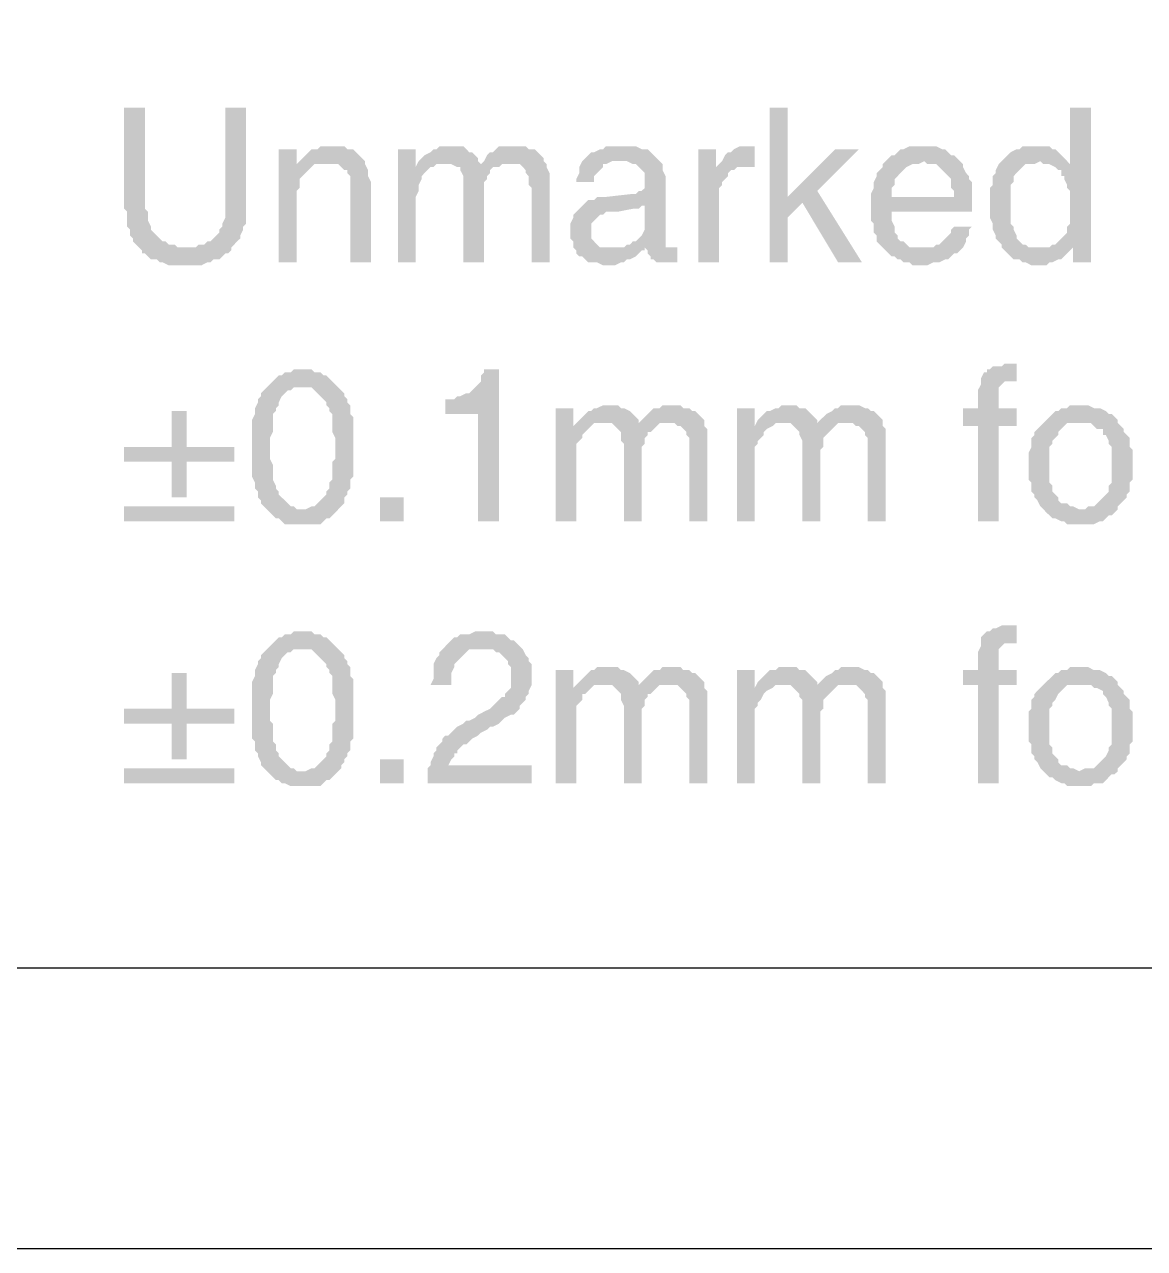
# Model space of a CAD drawing. Header units: inches. Extents: x 3613 to 8393, y -2205 to -794.
# Drawn here: x 3930.39 to 3947.38, y -2204.85 to -2186.29 of the extents above; entities that cross this region are included whole.
import ezdxf

# ---------------------------------------------------------------- set-up
doc = ezdxf.new("R2010")
doc.units = ezdxf.units.IN
doc.header["$MEASUREMENT"] = 0

msp = doc.modelspace()

# ---------------------------------------------------------------- hatches: boundary and pattern name
at = {"transparency": 33554559}
for points in [[(3932.215, -2187.551), (3931.899, -2187.551), (3931.899, -2189.085), (3931.945, -2189.13), (3931.945, -2189.356), (3931.99, -2189.401), (3931.99, -2189.491), (3932.035, -2189.536), (3932.035, -2189.581), (3932.08, -2189.627), (3932.125, -2189.672), (3932.847, -2189.672), (3932.712, -2189.672), (3932.667, -2189.627), (3932.576, -2189.627), (3932.531, -2189.581), (3932.486, -2189.581), (3932.441, -2189.536), (3932.396, -2189.491), (3932.396, -2189.491), (3932.351, -2189.446), (3932.306, -2189.401), (3932.306, -2189.356), (3932.261, -2189.266), (3932.261, -2189.13), (3932.215, -2189.085), (3932.215, -2188.995)], [(3933.75, -2187.551), (3933.434, -2187.551), (3933.434, -2189.22), (3933.389, -2189.311), (3933.389, -2189.356), (3933.344, -2189.401), (3933.344, -2189.446), (3933.299, -2189.491), (3933.253, -2189.536), (3933.208, -2189.581), (3933.163, -2189.581), (3933.118, -2189.627), (3933.028, -2189.627), (3932.983, -2189.672), (3932.125, -2189.672), (3932.17, -2189.717), (3932.17, -2189.762), (3932.215, -2189.762), (3932.261, -2189.807), (3932.306, -2189.852), (3932.396, -2189.852), (3932.441, -2189.897), (3932.486, -2189.897), (3932.576, -2189.943), (3933.073, -2189.943), (3933.163, -2189.897), (3933.208, -2189.897), (3933.253, -2189.852), (3933.344, -2189.852), (3933.389, -2189.807), (3933.434, -2189.762), (3933.479, -2189.762), (3933.524, -2189.717), (3933.524, -2189.672), (3933.569, -2189.627), (3933.614, -2189.581), (3933.66, -2189.536), (3933.66, -2189.491), (3933.705, -2189.401), (3933.705, -2189.356), (3933.75, -2189.311), (3933.75, -2189.04)], [(3941.964, -2187.551), (3941.693, -2187.551), (3941.693, -2189.897), (3941.964, -2189.897), (3941.964, -2189.22), (3942.19, -2188.995), (3941.964, -2188.905)], [(3946.567, -2187.551), (3946.251, -2187.551), (3946.251, -2188.408), (3946.026, -2188.453), (3946.071, -2188.498), (3946.116, -2188.498), (3946.116, -2188.589), (3946.161, -2188.589), (3946.161, -2188.634), (3946.206, -2188.724), (3946.206, -2188.769), (3946.251, -2188.814), (3946.251, -2189.311), (3946.206, -2189.356), (3946.206, -2189.446), (3946.161, -2189.491), (3946.116, -2189.536), (3946.116, -2189.536), (3946.071, -2189.581), (3946.026, -2189.627), (3945.981, -2189.627), (3946.297, -2189.672), (3946.297, -2189.897), (3946.567, -2189.897)], [(3935.014, -2188.137), (3934.878, -2188.137), (3934.833, -2188.182), (3934.743, -2188.182), (3934.698, -2188.228), (3934.653, -2188.273), (3934.607, -2188.318), (3934.562, -2188.363), (3934.517, -2188.408), (3934.743, -2188.453), (3934.788, -2188.408), (3934.968, -2188.408), (3935.555, -2188.363), (3935.51, -2188.318), (3935.465, -2188.273), (3935.465, -2188.273), (3935.42, -2188.228), (3935.375, -2188.182), (3935.284, -2188.182), (3935.239, -2188.137), (3935.104, -2188.137)], [(3936.819, -2188.137), (3936.683, -2188.137), (3936.638, -2188.182), (3936.593, -2188.182), (3936.548, -2188.228), (3936.458, -2188.273), (3936.413, -2188.318), (3936.368, -2188.363), (3936.322, -2188.453), (3936.593, -2188.453), (3936.638, -2188.408), (3936.774, -2188.408), (3937.27, -2188.363), (3937.27, -2188.318), (3937.225, -2188.273), (3937.18, -2188.228), (3937.135, -2188.228), (3937.09, -2188.182), (3937.045, -2188.137), (3936.909, -2188.137)], [(3937.767, -2188.137), (3937.586, -2188.137), (3937.541, -2188.182), (3937.496, -2188.228), (3937.451, -2188.228), (3937.406, -2188.273), (3937.36, -2188.363), (3937.315, -2188.408), (3936.864, -2188.408), (3936.954, -2188.453), (3936.999, -2188.453), (3936.999, -2188.498), (3937.045, -2188.589), (3937.045, -2189.897), (3937.36, -2189.897), (3937.36, -2188.905), (3937.36, -2188.679), (3937.406, -2188.634), (3937.406, -2188.589), (3937.451, -2188.543), (3937.451, -2188.498), (3937.496, -2188.453), (3937.586, -2188.453), (3937.631, -2188.408), (3937.767, -2188.408), (3938.263, -2188.363), (3938.263, -2188.318), (3938.218, -2188.273), (3938.218, -2188.273), (3938.173, -2188.228), (3938.128, -2188.182), (3938.037, -2188.182), (3937.992, -2188.137), (3937.857, -2188.137)], [(3939.482, -2188.137), (3939.211, -2188.137), (3939.166, -2188.182), (3939.121, -2188.182), (3939.03, -2188.228), (3938.985, -2188.228), (3938.94, -2188.273), (3938.94, -2188.273), (3938.895, -2188.318), (3938.85, -2188.363), (3938.805, -2188.453), (3938.805, -2188.543), (3938.76, -2188.634), (3938.76, -2188.679), (3939.03, -2188.679), (3939.03, -2188.589), (3939.075, -2188.543), (3939.121, -2188.498), (3939.166, -2188.453), (3939.166, -2188.408), (3939.211, -2188.408), (3939.301, -2188.363), (3940.023, -2188.363), (3939.978, -2188.318), (3939.933, -2188.273), (3939.888, -2188.228), (3939.843, -2188.182), (3939.752, -2188.182), (3939.662, -2188.137), (3939.527, -2188.137)], [(3941.377, -2188.137), (3941.242, -2188.137), (3941.152, -2188.182), (3941.106, -2188.228), (3941.061, -2188.228), (3941.016, -2188.273), (3940.971, -2188.363), (3940.971, -2188.363), (3940.926, -2188.408), (3941.422, -2188.453), (3941.467, -2188.453), (3941.467, -2188.137), (3941.422, -2188.137)], [(3944.04, -2188.137), (3943.814, -2188.137), (3943.724, -2188.182), (3943.679, -2188.182), (3943.634, -2188.228), (3943.589, -2188.273), (3943.544, -2188.273), (3943.498, -2188.318), (3943.453, -2188.363), (3944.04, -2188.363), (3944.085, -2188.408), (3944.221, -2188.408), (3944.266, -2188.453), (3944.311, -2188.498), (3944.356, -2188.543), (3944.356, -2188.543), (3944.401, -2188.589), (3944.446, -2188.634), (3944.446, -2188.769), (3944.491, -2188.814), (3944.491, -2188.905), (3943.228, -2188.905), (3943.228, -2189.266), (3943.273, -2189.311), (3943.273, -2189.446), (3943.318, -2189.491), (3943.318, -2189.581), (3943.363, -2189.627), (3943.408, -2189.672), (3943.453, -2189.717), (3943.453, -2189.717), (3943.498, -2189.762), (3943.544, -2189.807), (3943.589, -2189.807), (3943.634, -2189.852), (3943.679, -2189.852), (3943.724, -2189.897), (3943.814, -2189.897), (3943.859, -2189.943), (3944.085, -2189.943), (3944.175, -2189.897), (3944.266, -2189.897), (3944.356, -2189.852), (3944.401, -2189.852), (3944.446, -2189.807), (3944.491, -2189.762), (3944.536, -2189.762), (3944.582, -2189.717), (3944.04, -2189.672), (3943.814, -2189.672), (3943.769, -2189.627), (3943.724, -2189.581), (3943.679, -2189.581), (3943.634, -2189.536), (3943.634, -2189.491), (3943.589, -2189.446), (3943.589, -2189.356), (3943.544, -2189.266), (3943.544, -2189.13), (3944.762, -2189.13), (3944.762, -2188.679), (3944.717, -2188.634), (3944.717, -2188.589), (3944.672, -2188.543), (3944.627, -2188.453), (3944.627, -2188.408), (3944.582, -2188.363), (3944.536, -2188.318), (3944.491, -2188.273), (3944.446, -2188.273), (3944.401, -2188.228), (3944.356, -2188.182), (3944.311, -2188.182), (3944.221, -2188.137), (3944.085, -2188.137)], [(3945.755, -2188.137), (3945.529, -2188.137), (3945.484, -2188.182), (3945.439, -2188.182), (3945.349, -2188.228), (3945.304, -2188.273), (3945.259, -2188.318), (3945.213, -2188.363), (3945.8, -2188.363), (3945.845, -2188.408), (3945.936, -2188.408), (3946.026, -2188.453), (3946.251, -2188.408), (3946.251, -2188.408), (3946.206, -2188.363), (3946.161, -2188.318), (3946.116, -2188.273), (3946.071, -2188.228), (3946.026, -2188.182), (3945.981, -2188.182), (3945.936, -2188.137), (3945.8, -2188.137)], [(3934.517, -2188.182), (3934.246, -2188.182), (3934.246, -2189.897), (3934.517, -2189.897), (3934.517, -2188.95), (3934.517, -2188.814), (3934.562, -2188.769), (3934.562, -2188.634), (3934.607, -2188.589), (3934.653, -2188.543), (3934.653, -2188.543), (3934.698, -2188.498), (3934.743, -2188.453), (3934.517, -2188.408)], [(3936.322, -2188.182), (3936.052, -2188.182), (3936.052, -2189.897), (3936.322, -2189.897), (3936.322, -2188.905), (3936.368, -2188.814), (3936.368, -2188.724), (3936.413, -2188.634), (3936.413, -2188.589), (3936.458, -2188.543), (3936.503, -2188.498), (3936.548, -2188.453), (3936.593, -2188.453), (3936.322, -2188.453)], [(3940.881, -2188.182), (3940.61, -2188.182), (3940.61, -2189.897), (3940.926, -2189.897), (3940.926, -2188.769), (3940.971, -2188.724), (3940.971, -2188.679), (3941.016, -2188.634), (3941.061, -2188.589), (3941.061, -2188.543), (3941.106, -2188.498), (3941.152, -2188.498), (3940.881, -2188.453)], [(3943.047, -2188.182), (3942.686, -2188.182), (3941.964, -2188.905), (3942.19, -2188.995), (3942.731, -2189.897), (3943.092, -2189.897), (3942.415, -2188.814)], [(3935.555, -2188.363), (3934.968, -2188.408), (3935.149, -2188.408), (3935.194, -2188.453), (3935.239, -2188.498), (3935.284, -2188.498), (3935.284, -2188.543), (3935.329, -2188.589), (3935.329, -2189.897), (3935.645, -2189.897), (3935.645, -2188.679), (3935.6, -2188.589), (3935.6, -2188.498), (3935.555, -2188.408)], [(3938.263, -2188.363), (3937.767, -2188.408), (3937.902, -2188.408), (3937.947, -2188.453), (3937.992, -2188.498), (3937.992, -2188.543), (3938.037, -2188.589), (3938.037, -2188.724), (3938.083, -2188.769), (3938.083, -2189.897), (3938.353, -2189.897), (3938.353, -2188.679), (3938.353, -2188.543), (3938.308, -2188.453), (3938.308, -2188.408)], [(3940.023, -2188.363), (3939.437, -2188.363), (3939.527, -2188.363), (3939.617, -2188.408), (3939.662, -2188.408), (3939.707, -2188.453), (3939.752, -2188.498), (3939.798, -2188.543), (3939.798, -2188.769), (3939.752, -2188.814), (3939.707, -2188.814), (3939.662, -2188.859), (3939.617, -2188.859), (3939.211, -2188.905), (3939.075, -2188.905), (3939.03, -2188.95), (3938.94, -2188.95), (3938.895, -2188.995), (3939.798, -2189.04), (3939.798, -2189.311), (3939.798, -2189.401), (3939.752, -2189.491), (3939.707, -2189.536), (3939.662, -2189.581), (3939.617, -2189.581), (3939.572, -2189.627), (3939.527, -2189.627), (3939.482, -2189.672), (3939.256, -2189.672), (3938.76, -2189.717), (3938.76, -2189.762), (3938.805, -2189.807), (3938.85, -2189.807), (3938.895, -2189.852), (3938.94, -2189.897), (3939.075, -2189.897), (3939.166, -2189.943), (3939.346, -2189.943), (3939.437, -2189.897), (3939.482, -2189.897), (3939.527, -2189.852), (3939.572, -2189.852), (3939.662, -2189.807), (3939.707, -2189.762), (3939.752, -2189.717), (3939.798, -2189.717), (3939.798, -2189.672), (3940.114, -2189.672), (3940.114, -2188.589), (3940.068, -2188.498), (3940.068, -2188.408)], [(3940.926, -2188.408), (3940.881, -2188.453), (3941.152, -2188.498), (3941.197, -2188.453), (3941.422, -2188.453)], [(3943.453, -2188.363), (3943.408, -2188.408), (3943.408, -2188.453), (3943.363, -2188.498), (3943.318, -2188.543), (3943.318, -2188.589), (3943.273, -2188.679), (3943.273, -2188.769), (3943.228, -2188.859), (3943.228, -2188.905), (3943.544, -2188.905), (3943.544, -2188.769), (3943.589, -2188.724), (3943.589, -2188.634), (3943.634, -2188.589), (3943.679, -2188.543), (3943.679, -2188.543), (3943.724, -2188.498), (3943.769, -2188.453), (3943.859, -2188.408), (3943.95, -2188.408), (3944.04, -2188.363)], [(3945.213, -2188.363), (3945.168, -2188.408), (3945.123, -2188.498), (3945.123, -2188.543), (3945.078, -2188.589), (3945.078, -2188.724), (3945.033, -2188.769), (3945.033, -2189.22), (3945.078, -2189.311), (3945.078, -2189.401), (3945.123, -2189.491), (3945.123, -2189.536), (3945.168, -2189.581), (3945.213, -2189.627), (3945.213, -2189.672), (3945.259, -2189.717), (3945.304, -2189.762), (3945.349, -2189.807), (3945.394, -2189.852), (3945.484, -2189.852), (3945.529, -2189.897), (3945.574, -2189.897), (3945.665, -2189.943), (3945.89, -2189.943), (3945.936, -2189.897), (3945.981, -2189.897), (3946.071, -2189.852), (3946.116, -2189.852), (3946.161, -2189.807), (3946.206, -2189.762), (3946.251, -2189.717), (3945.8, -2189.672), (3945.62, -2189.672), (3945.574, -2189.627), (3945.529, -2189.627), (3945.484, -2189.581), (3945.439, -2189.536), (3945.439, -2189.491), (3945.394, -2189.401), (3945.394, -2189.356), (3945.349, -2189.311), (3945.349, -2188.724), (3945.394, -2188.679), (3945.394, -2188.589), (3945.439, -2188.543), (3945.439, -2188.543), (3945.484, -2188.498), (3945.529, -2188.453), (3945.574, -2188.408), (3945.71, -2188.408), (3945.8, -2188.363)], [(3938.895, -2188.995), (3938.85, -2189.04), (3938.805, -2189.085), (3938.805, -2189.085), (3938.76, -2189.13), (3938.714, -2189.175), (3938.714, -2189.22), (3938.669, -2189.311), (3938.669, -2189.446), (3938.669, -2189.536), (3938.714, -2189.581), (3938.714, -2189.672), (3938.76, -2189.717), (3939.256, -2189.672), (3939.121, -2189.672), (3939.075, -2189.627), (3939.03, -2189.581), (3938.985, -2189.536), (3938.985, -2189.311), (3939.03, -2189.266), (3939.075, -2189.22), (3939.121, -2189.175), (3939.166, -2189.175), (3939.211, -2189.13), (3939.391, -2189.13), (3939.617, -2189.085), (3939.707, -2189.085), (3939.752, -2189.04), (3939.798, -2189.04)], [(3944.762, -2189.356), (3944.491, -2189.356), (3944.446, -2189.401), (3944.446, -2189.446), (3944.401, -2189.491), (3944.356, -2189.536), (3944.311, -2189.581), (3944.266, -2189.627), (3944.221, -2189.627), (3944.175, -2189.672), (3944.04, -2189.672), (3944.582, -2189.717), (3944.627, -2189.672), (3944.672, -2189.581), (3944.672, -2189.536), (3944.717, -2189.491), (3944.717, -2189.401)], [(3945.981, -2189.627), (3945.936, -2189.672), (3945.8, -2189.672), (3946.251, -2189.717), (3946.297, -2189.672)], [(3940.114, -2189.672), (3939.798, -2189.672), (3939.843, -2189.717), (3940.204, -2189.672), (3940.204, -2189.672)], [(3940.294, -2189.672), (3940.204, -2189.672), (3939.843, -2189.717), (3939.843, -2189.762), (3939.888, -2189.807), (3939.888, -2189.852), (3939.933, -2189.852), (3939.978, -2189.897), (3940.294, -2189.897)], [(3945.304, -2191.432), (3945.259, -2191.432), (3945.213, -2191.477), (3945.078, -2191.477), (3945.033, -2191.522), (3944.988, -2191.522), (3944.988, -2191.567), (3944.943, -2191.567), (3944.898, -2191.658), (3944.898, -2191.703), (3945.439, -2191.703), (3945.439, -2191.432)], [(3934.607, -2191.522), (3934.472, -2191.522), (3934.427, -2191.567), (3934.337, -2191.567), (3934.291, -2191.612), (3934.246, -2191.612), (3934.201, -2191.658), (3934.156, -2191.703), (3934.111, -2191.748), (3934.066, -2191.793), (3934.743, -2191.793), (3934.788, -2191.838), (3934.833, -2191.883), (3934.878, -2191.928), (3934.923, -2191.973), (3934.968, -2192.019), (3934.968, -2192.064), (3935.014, -2192.109), (3935.014, -2192.154), (3935.059, -2192.199), (3935.059, -2192.47), (3935.104, -2192.56), (3935.104, -2192.876), (3935.059, -2192.921), (3935.059, -2193.192), (3935.014, -2193.237), (3935.014, -2193.327), (3934.968, -2193.373), (3934.968, -2193.418), (3934.968, -2193.418), (3934.923, -2193.463), (3934.878, -2193.508), (3934.833, -2193.553), (3934.788, -2193.598), (3934.743, -2193.598), (3934.653, -2193.643), (3934.066, -2193.643), (3934.111, -2193.689), (3934.156, -2193.734), (3934.201, -2193.779), (3934.246, -2193.779), (3934.291, -2193.824), (3934.337, -2193.869), (3934.878, -2193.869), (3934.923, -2193.824), (3934.968, -2193.779), (3935.014, -2193.779), (3935.059, -2193.734), (3935.104, -2193.689), (3935.149, -2193.643), (3935.194, -2193.598), (3935.194, -2193.598), (3935.239, -2193.553), (3935.239, -2193.463), (3935.284, -2193.418), (3935.284, -2193.373), (3935.329, -2193.327), (3935.329, -2193.192), (3935.375, -2193.147), (3935.375, -2192.696), (3935.375, -2192.244), (3935.329, -2192.199), (3935.329, -2192.064), (3935.284, -2192.019), (3935.284, -2191.973), (3935.239, -2191.928), (3935.239, -2191.883), (3935.194, -2191.838), (3935.194, -2191.838), (3935.149, -2191.793), (3935.104, -2191.748), (3935.059, -2191.703), (3935.014, -2191.658), (3934.968, -2191.612), (3934.923, -2191.612), (3934.878, -2191.567), (3934.788, -2191.567), (3934.743, -2191.522), (3934.653, -2191.522)], [(3937.586, -2191.522), (3937.36, -2191.522), (3937.36, -2191.567), (3937.315, -2191.612), (3937.315, -2191.703), (3937.27, -2191.748), (3937.225, -2191.793), (3937.18, -2191.838), (3937.135, -2191.883), (3937.09, -2191.883), (3936.999, -2191.928), (3936.954, -2191.928), (3936.909, -2191.973), (3936.774, -2191.973), (3936.774, -2192.199), (3937.27, -2192.199), (3937.27, -2193.824), (3937.586, -2193.824)], [(3934.066, -2191.793), (3934.021, -2191.838), (3934.021, -2191.838), (3933.976, -2191.883), (3933.976, -2191.928), (3933.93, -2191.973), (3933.93, -2192.019), (3933.885, -2192.109), (3933.885, -2192.199), (3933.84, -2192.289), (3933.84, -2193.147), (3933.885, -2193.237), (3933.885, -2193.327), (3933.93, -2193.373), (3933.93, -2193.463), (3933.976, -2193.508), (3933.976, -2193.553), (3934.021, -2193.598), (3934.066, -2193.643), (3934.607, -2193.643), (3934.517, -2193.643), (3934.472, -2193.598), (3934.427, -2193.598), (3934.382, -2193.553), (3934.337, -2193.508), (3934.291, -2193.463), (3934.246, -2193.418), (3934.246, -2193.373), (3934.201, -2193.327), (3934.201, -2193.282), (3934.156, -2193.192), (3934.156, -2192.966), (3934.111, -2192.876), (3934.111, -2192.56), (3934.156, -2192.47), (3934.156, -2192.199), (3934.201, -2192.154), (3934.201, -2192.109), (3934.246, -2192.064), (3934.246, -2192.019), (3934.246, -2192.019), (3934.291, -2191.928), (3934.337, -2191.883), (3934.382, -2191.838), (3934.427, -2191.838), (3934.472, -2191.793), (3934.607, -2191.793)], [(3944.898, -2191.703), (3944.898, -2191.748), (3944.852, -2191.838), (3944.852, -2192.109), (3944.627, -2192.109), (3944.627, -2192.38), (3944.852, -2192.38), (3944.852, -2193.824), (3945.168, -2193.824), (3945.168, -2192.38), (3945.439, -2192.38), (3945.439, -2192.109), (3945.168, -2192.109), (3945.168, -2191.793), (3945.213, -2191.748), (3945.213, -2191.748), (3945.259, -2191.703), (3945.349, -2191.703)], [(3932.847, -2192.154), (3932.622, -2192.154), (3932.622, -2192.696), (3931.899, -2192.696), (3931.899, -2192.921), (3932.622, -2192.921), (3932.622, -2193.463), (3932.847, -2193.463), (3932.847, -2192.921), (3933.569, -2192.921), (3933.569, -2192.696), (3932.847, -2192.696)], [(3938.714, -2192.109), (3938.444, -2192.109), (3938.444, -2193.824), (3938.76, -2193.824), (3938.76, -2192.65), (3938.805, -2192.605), (3938.85, -2192.56), (3938.85, -2192.515), (3938.895, -2192.47), (3938.94, -2192.425), (3938.985, -2192.38), (3938.714, -2192.38)], [(3939.256, -2192.064), (3939.166, -2192.064), (3939.075, -2192.109), (3939.03, -2192.109), (3938.985, -2192.154), (3938.94, -2192.154), (3938.895, -2192.199), (3938.85, -2192.244), (3938.805, -2192.289), (3938.714, -2192.38), (3938.985, -2192.38), (3939.03, -2192.335), (3939.166, -2192.335), (3939.707, -2192.289), (3939.662, -2192.244), (3939.617, -2192.199), (3939.617, -2192.199), (3939.572, -2192.154), (3939.482, -2192.109), (3939.437, -2192.109), (3939.391, -2192.064), (3939.301, -2192.064)], [(3940.204, -2192.064), (3940.068, -2192.064), (3940.023, -2192.109), (3939.933, -2192.109), (3939.888, -2192.154), (3939.843, -2192.199), (3939.798, -2192.244), (3939.752, -2192.289), (3939.707, -2192.335), (3939.301, -2192.335), (3939.346, -2192.38), (3939.391, -2192.425), (3939.391, -2192.425), (3939.437, -2192.47), (3939.437, -2192.605), (3939.482, -2192.65), (3939.482, -2193.824), (3939.752, -2193.824), (3939.752, -2192.696), (3939.798, -2192.65), (3939.798, -2192.56), (3939.843, -2192.515), (3939.843, -2192.47), (3939.888, -2192.47), (3939.933, -2192.425), (3939.978, -2192.38), (3940.023, -2192.335), (3940.159, -2192.335), (3940.7, -2192.289), (3940.655, -2192.244), (3940.61, -2192.199), (3940.61, -2192.199), (3940.565, -2192.154), (3940.52, -2192.154), (3940.475, -2192.109), (3940.384, -2192.109), (3940.339, -2192.064), (3940.249, -2192.064)], [(3941.467, -2192.109), (3941.197, -2192.109), (3941.197, -2193.824), (3941.467, -2193.824), (3941.467, -2192.696), (3941.513, -2192.65), (3941.513, -2192.605), (3941.558, -2192.56), (3941.603, -2192.515), (3941.603, -2192.47), (3941.648, -2192.425), (3941.738, -2192.38), (3941.467, -2192.38)], [(3941.964, -2192.064), (3941.874, -2192.064), (3941.829, -2192.109), (3941.783, -2192.109), (3941.693, -2192.154), (3941.648, -2192.154), (3941.603, -2192.199), (3941.558, -2192.244), (3941.513, -2192.289), (3941.467, -2192.38), (3941.738, -2192.38), (3941.783, -2192.335), (3941.919, -2192.335), (3942.415, -2192.289), (3942.37, -2192.244), (3942.325, -2192.199), (3942.325, -2192.199), (3942.28, -2192.154), (3942.235, -2192.109), (3942.144, -2192.109), (3942.099, -2192.064), (3942.054, -2192.064)], [(3942.912, -2192.064), (3942.776, -2192.064), (3942.731, -2192.109), (3942.686, -2192.109), (3942.641, -2192.154), (3942.551, -2192.199), (3942.506, -2192.244), (3942.46, -2192.289), (3942.415, -2192.335), (3942.009, -2192.335), (3942.054, -2192.38), (3942.099, -2192.425), (3942.099, -2192.425), (3942.144, -2192.47), (3942.144, -2192.515), (3942.19, -2192.605), (3942.19, -2193.824), (3942.46, -2193.824), (3942.46, -2192.741), (3942.506, -2192.696), (3942.506, -2192.56), (3942.551, -2192.515), (3942.596, -2192.47), (3942.596, -2192.47), (3942.641, -2192.425), (3942.686, -2192.38), (3942.731, -2192.335), (3942.867, -2192.335), (3943.408, -2192.289), (3943.363, -2192.244), (3943.318, -2192.199), (3943.318, -2192.199), (3943.273, -2192.154), (3943.228, -2192.154), (3943.182, -2192.109), (3943.137, -2192.109), (3943.047, -2192.064), (3943.002, -2192.064)], [(3946.387, -2192.064), (3946.251, -2192.064), (3946.206, -2192.109), (3946.116, -2192.109), (3946.071, -2192.154), (3946.026, -2192.154), (3945.981, -2192.199), (3945.936, -2192.244), (3945.89, -2192.289), (3945.845, -2192.335), (3945.845, -2192.335), (3945.8, -2192.38), (3945.755, -2192.425), (3945.71, -2192.47), (3945.71, -2192.515), (3945.665, -2192.56), (3945.665, -2192.696), (3945.62, -2192.786), (3945.62, -2192.966), (3945.62, -2193.192), (3945.665, -2193.237), (3945.665, -2193.373), (3945.71, -2193.418), (3945.71, -2193.463), (3945.755, -2193.508), (3945.8, -2193.598), (3945.845, -2193.643), (3946.387, -2193.643), (3946.297, -2193.598), (3946.251, -2193.598), (3946.206, -2193.553), (3946.116, -2193.553), (3946.071, -2193.508), (3946.071, -2193.463), (3946.026, -2193.418), (3945.981, -2193.373), (3945.981, -2193.282), (3945.936, -2193.237), (3945.936, -2192.696), (3945.981, -2192.65), (3945.981, -2192.605), (3946.026, -2192.56), (3946.071, -2192.515), (3946.071, -2192.47), (3946.116, -2192.425), (3946.161, -2192.38), (3946.206, -2192.335), (3946.387, -2192.335), (3946.974, -2192.289), (3946.928, -2192.244), (3946.883, -2192.199), (3946.838, -2192.199), (3946.793, -2192.154), (3946.703, -2192.109), (3946.613, -2192.109), (3946.522, -2192.064), (3946.477, -2192.064)], [(3940.7, -2192.289), (3940.159, -2192.335), (3940.249, -2192.335), (3940.294, -2192.38), (3940.339, -2192.38), (3940.384, -2192.425), (3940.429, -2192.47), (3940.429, -2192.515), (3940.475, -2192.56), (3940.475, -2193.824), (3940.745, -2193.824), (3940.745, -2192.425), (3940.7, -2192.38)], [(3943.408, -2192.289), (3942.867, -2192.335), (3942.957, -2192.335), (3943.002, -2192.38), (3943.047, -2192.38), (3943.092, -2192.425), (3943.137, -2192.47), (3943.137, -2192.515), (3943.182, -2192.56), (3943.182, -2193.824), (3943.453, -2193.824), (3943.453, -2192.425), (3943.408, -2192.38)], [(3946.974, -2192.289), (3946.387, -2192.335), (3946.567, -2192.335), (3946.613, -2192.38), (3946.658, -2192.425), (3946.748, -2192.425), (3946.748, -2192.515), (3946.793, -2192.515), (3946.838, -2192.605), (3946.838, -2192.65), (3946.883, -2192.696), (3946.883, -2193.237), (3946.838, -2193.282), (3946.838, -2193.373), (3946.793, -2193.418), (3946.748, -2193.463), (3946.748, -2193.463), (3946.703, -2193.508), (3946.658, -2193.553), (3946.613, -2193.598), (3946.522, -2193.598), (3946.477, -2193.643), (3945.845, -2193.643), (3945.89, -2193.689), (3945.936, -2193.734), (3945.981, -2193.779), (3946.026, -2193.779), (3946.116, -2193.824), (3946.161, -2193.824), (3946.206, -2193.869), (3946.613, -2193.869), (3946.703, -2193.824), (3946.748, -2193.824), (3946.793, -2193.779), (3946.838, -2193.734), (3946.883, -2193.734), (3946.928, -2193.689), (3946.974, -2193.643), (3946.974, -2193.598), (3947.019, -2193.553), (3947.064, -2193.508), (3947.109, -2193.463), (3947.109, -2193.418), (3947.154, -2193.373), (3947.154, -2193.237), (3947.199, -2193.192), (3947.199, -2192.966), (3947.199, -2192.741), (3947.154, -2192.696), (3947.154, -2192.56), (3947.109, -2192.515), (3947.064, -2192.47), (3947.064, -2192.425), (3947.019, -2192.38), (3946.974, -2192.335)], [(3936.142, -2193.824), (3936.142, -2193.463), (3935.781, -2193.463), (3935.781, -2193.824)], [(3933.569, -2193.824), (3933.569, -2193.598), (3931.899, -2193.598), (3931.899, -2193.824)], [(3934.607, -2195.494), (3934.472, -2195.494), (3934.427, -2195.539), (3934.337, -2195.539), (3934.291, -2195.584), (3934.246, -2195.584), (3934.201, -2195.629), (3934.156, -2195.674), (3934.111, -2195.719), (3934.066, -2195.765), (3934.743, -2195.765), (3934.788, -2195.81), (3934.833, -2195.855), (3934.878, -2195.9), (3934.923, -2195.945), (3934.968, -2195.99), (3934.968, -2196.035), (3935.014, -2196.081), (3935.014, -2196.126), (3935.059, -2196.171), (3935.059, -2196.442), (3935.104, -2196.532), (3935.104, -2196.848), (3935.059, -2196.893), (3935.059, -2197.164), (3935.014, -2197.209), (3935.014, -2197.299), (3934.968, -2197.344), (3934.968, -2197.389), (3934.968, -2197.389), (3934.923, -2197.434), (3934.878, -2197.48), (3934.833, -2197.525), (3934.788, -2197.57), (3934.743, -2197.57), (3934.653, -2197.615), (3934.066, -2197.615), (3934.111, -2197.66), (3934.156, -2197.705), (3934.201, -2197.75), (3934.246, -2197.75), (3934.291, -2197.796), (3934.337, -2197.796), (3934.427, -2197.841), (3934.878, -2197.841), (3934.923, -2197.796), (3934.968, -2197.75), (3935.014, -2197.75), (3935.059, -2197.705), (3935.104, -2197.66), (3935.149, -2197.615), (3935.194, -2197.57), (3935.194, -2197.525), (3935.239, -2197.48), (3935.239, -2197.434), (3935.284, -2197.389), (3935.284, -2197.344), (3935.329, -2197.299), (3935.329, -2197.164), (3935.375, -2197.119), (3935.375, -2196.667), (3935.375, -2196.216), (3935.329, -2196.171), (3935.329, -2196.035), (3935.284, -2195.99), (3935.284, -2195.945), (3935.239, -2195.9), (3935.239, -2195.855), (3935.194, -2195.81), (3935.194, -2195.81), (3935.149, -2195.765), (3935.104, -2195.719), (3935.059, -2195.674), (3935.014, -2195.629), (3934.968, -2195.584), (3934.923, -2195.584), (3934.878, -2195.539), (3934.788, -2195.539), (3934.743, -2195.494), (3934.653, -2195.494)], [(3937.36, -2195.494), (3937.225, -2195.494), (3937.135, -2195.539), (3936.999, -2195.539), (3936.954, -2195.584), (3936.909, -2195.584), (3936.864, -2195.629), (3936.819, -2195.674), (3936.774, -2195.719), (3936.774, -2195.719), (3936.729, -2195.765), (3936.683, -2195.81), (3936.683, -2195.855), (3936.638, -2195.9), (3936.593, -2195.99), (3936.593, -2196.216), (3936.548, -2196.306), (3936.864, -2196.306), (3936.864, -2196.126), (3936.909, -2196.035), (3936.909, -2195.99), (3936.954, -2195.945), (3936.999, -2195.9), (3937.045, -2195.855), (3937.09, -2195.81), (3937.135, -2195.765), (3937.315, -2195.765), (3937.902, -2195.719), (3937.857, -2195.674), (3937.812, -2195.629), (3937.767, -2195.629), (3937.721, -2195.584), (3937.676, -2195.539), (3937.541, -2195.539), (3937.496, -2195.494), (3937.406, -2195.494)], [(3945.304, -2195.404), (3945.213, -2195.404), (3945.123, -2195.449), (3945.078, -2195.449), (3945.033, -2195.494), (3944.988, -2195.494), (3944.943, -2195.539), (3944.898, -2195.584), (3944.898, -2195.674), (3945.439, -2195.674), (3945.439, -2195.404)], [(3937.902, -2195.719), (3937.315, -2195.765), (3937.496, -2195.765), (3937.541, -2195.81), (3937.586, -2195.81), (3937.631, -2195.855), (3937.676, -2195.9), (3937.721, -2195.945), (3937.721, -2195.99), (3937.767, -2196.035), (3937.767, -2196.351), (3937.721, -2196.396), (3937.676, -2196.442), (3937.676, -2196.487), (3937.631, -2196.487), (3937.586, -2196.532), (3937.541, -2196.577), (3937.496, -2196.622), (3937.451, -2196.667), (3937.36, -2196.712), (3937.36, -2196.712), (3937.27, -2196.758), (3937.225, -2196.803), (3937.135, -2196.848), (3937.09, -2196.848), (3937.045, -2196.893), (3936.954, -2196.938), (3936.909, -2196.983), (3936.864, -2197.028), (3936.819, -2197.073), (3936.774, -2197.073), (3936.729, -2197.119), (3936.729, -2197.164), (3936.683, -2197.209), (3936.638, -2197.254), (3936.638, -2197.299), (3936.593, -2197.344), (3936.593, -2197.389), (3936.548, -2197.48), (3936.548, -2197.525), (3936.503, -2197.57), (3936.503, -2197.796), (3938.083, -2197.796), (3938.083, -2197.525), (3936.819, -2197.525), (3936.864, -2197.434), (3936.909, -2197.389), (3936.909, -2197.344), (3936.954, -2197.344), (3936.954, -2197.299), (3936.999, -2197.254), (3937.045, -2197.209), (3937.09, -2197.209), (3937.135, -2197.164), (3937.18, -2197.119), (3937.27, -2197.073), (3937.315, -2197.028), (3937.406, -2196.983), (3937.451, -2196.938), (3937.496, -2196.938), (3937.586, -2196.893), (3937.631, -2196.848), (3937.676, -2196.803), (3937.767, -2196.758), (3937.812, -2196.758), (3937.857, -2196.712), (3937.902, -2196.667), (3937.902, -2196.622), (3937.947, -2196.577), (3937.992, -2196.532), (3937.992, -2196.487), (3938.037, -2196.442), (3938.037, -2196.396), (3938.083, -2196.306), (3938.083, -2195.99), (3938.037, -2195.945), (3938.037, -2195.9), (3937.992, -2195.855), (3937.947, -2195.765)], [(3944.898, -2195.674), (3944.898, -2195.719), (3944.852, -2195.81), (3944.852, -2196.081), (3944.627, -2196.081), (3944.627, -2196.306), (3944.852, -2196.306), (3944.852, -2197.796), (3945.168, -2197.796), (3945.168, -2196.306), (3945.439, -2196.306), (3945.439, -2196.081), (3945.168, -2196.081), (3945.168, -2195.765), (3945.213, -2195.719), (3945.213, -2195.719), (3945.259, -2195.674), (3945.349, -2195.674)], [(3934.066, -2195.765), (3934.021, -2195.81), (3934.021, -2195.81), (3933.976, -2195.855), (3933.976, -2195.9), (3933.93, -2195.945), (3933.93, -2195.99), (3933.885, -2196.081), (3933.885, -2196.171), (3933.84, -2196.261), (3933.84, -2197.119), (3933.885, -2197.164), (3933.885, -2197.299), (3933.93, -2197.344), (3933.93, -2197.389), (3933.976, -2197.48), (3933.976, -2197.525), (3934.021, -2197.57), (3934.066, -2197.615), (3934.607, -2197.615), (3934.517, -2197.615), (3934.472, -2197.57), (3934.427, -2197.57), (3934.382, -2197.525), (3934.337, -2197.48), (3934.291, -2197.434), (3934.246, -2197.389), (3934.246, -2197.344), (3934.201, -2197.299), (3934.201, -2197.209), (3934.156, -2197.164), (3934.156, -2196.893), (3934.111, -2196.848), (3934.111, -2196.532), (3934.156, -2196.442), (3934.156, -2196.171), (3934.201, -2196.126), (3934.201, -2196.081), (3934.246, -2196.035), (3934.246, -2195.99), (3934.246, -2195.99), (3934.291, -2195.9), (3934.337, -2195.855), (3934.382, -2195.81), (3934.427, -2195.81), (3934.472, -2195.765), (3934.607, -2195.765)], [(3932.847, -2196.126), (3932.622, -2196.126), (3932.622, -2196.667), (3931.899, -2196.667), (3931.899, -2196.893), (3932.622, -2196.893), (3932.622, -2197.434), (3932.847, -2197.434), (3932.847, -2196.893), (3933.569, -2196.893), (3933.569, -2196.667), (3932.847, -2196.667)], [(3938.714, -2196.081), (3938.444, -2196.081), (3938.444, -2197.796), (3938.76, -2197.796), (3938.76, -2196.622), (3938.805, -2196.577), (3938.85, -2196.532), (3938.85, -2196.442), (3938.895, -2196.442), (3938.94, -2196.396), (3938.985, -2196.351), (3938.714, -2196.351)], [(3939.256, -2196.035), (3939.075, -2196.035), (3939.03, -2196.081), (3938.985, -2196.081), (3938.94, -2196.126), (3938.895, -2196.171), (3938.85, -2196.216), (3938.805, -2196.261), (3938.714, -2196.351), (3938.985, -2196.351), (3939.03, -2196.306), (3939.166, -2196.306), (3939.707, -2196.261), (3939.662, -2196.216), (3939.617, -2196.171), (3939.617, -2196.171), (3939.572, -2196.126), (3939.482, -2196.081), (3939.437, -2196.081), (3939.391, -2196.035), (3939.301, -2196.035)], [(3940.204, -2196.035), (3940.068, -2196.035), (3940.023, -2196.081), (3939.933, -2196.081), (3939.888, -2196.126), (3939.843, -2196.171), (3939.798, -2196.216), (3939.752, -2196.261), (3939.707, -2196.306), (3939.301, -2196.306), (3939.346, -2196.351), (3939.391, -2196.396), (3939.391, -2196.396), (3939.437, -2196.442), (3939.437, -2196.532), (3939.482, -2196.622), (3939.482, -2197.796), (3939.752, -2197.796), (3939.752, -2196.667), (3939.798, -2196.622), (3939.798, -2196.532), (3939.843, -2196.487), (3939.843, -2196.442), (3939.888, -2196.442), (3939.933, -2196.396), (3939.978, -2196.351), (3940.023, -2196.306), (3940.159, -2196.306), (3940.7, -2196.261), (3940.655, -2196.216), (3940.61, -2196.171), (3940.61, -2196.171), (3940.565, -2196.126), (3940.52, -2196.126), (3940.475, -2196.081), (3940.384, -2196.081), (3940.339, -2196.035), (3940.249, -2196.035)], [(3941.467, -2196.081), (3941.197, -2196.081), (3941.197, -2197.796), (3941.467, -2197.796), (3941.467, -2196.667), (3941.513, -2196.622), (3941.513, -2196.577), (3941.558, -2196.532), (3941.603, -2196.442), (3941.603, -2196.442), (3941.648, -2196.396), (3941.738, -2196.351), (3941.467, -2196.351)], [(3941.964, -2196.035), (3941.829, -2196.035), (3941.783, -2196.081), (3941.693, -2196.081), (3941.648, -2196.126), (3941.603, -2196.171), (3941.558, -2196.216), (3941.513, -2196.261), (3941.467, -2196.351), (3941.738, -2196.351), (3941.783, -2196.306), (3941.919, -2196.306), (3942.415, -2196.261), (3942.37, -2196.216), (3942.325, -2196.171), (3942.325, -2196.171), (3942.28, -2196.126), (3942.235, -2196.081), (3942.144, -2196.081), (3942.099, -2196.035), (3942.054, -2196.035)], [(3942.912, -2196.035), (3942.776, -2196.035), (3942.731, -2196.081), (3942.686, -2196.081), (3942.641, -2196.126), (3942.551, -2196.171), (3942.506, -2196.216), (3942.46, -2196.261), (3942.415, -2196.306), (3942.009, -2196.306), (3942.054, -2196.351), (3942.099, -2196.396), (3942.099, -2196.396), (3942.144, -2196.442), (3942.144, -2196.487), (3942.19, -2196.532), (3942.19, -2197.796), (3942.46, -2197.796), (3942.46, -2196.712), (3942.506, -2196.667), (3942.506, -2196.532), (3942.551, -2196.487), (3942.596, -2196.442), (3942.596, -2196.442), (3942.641, -2196.396), (3942.686, -2196.351), (3942.731, -2196.306), (3942.867, -2196.306), (3943.408, -2196.261), (3943.363, -2196.216), (3943.318, -2196.171), (3943.318, -2196.171), (3943.273, -2196.126), (3943.228, -2196.126), (3943.182, -2196.081), (3943.137, -2196.081), (3943.047, -2196.035), (3943.002, -2196.035)], [(3946.387, -2196.035), (3946.251, -2196.035), (3946.206, -2196.081), (3946.116, -2196.081), (3946.071, -2196.126), (3946.026, -2196.126), (3945.981, -2196.171), (3945.936, -2196.216), (3945.89, -2196.261), (3945.845, -2196.306), (3945.845, -2196.306), (3945.8, -2196.351), (3945.755, -2196.396), (3945.71, -2196.442), (3945.71, -2196.487), (3945.665, -2196.532), (3945.665, -2196.667), (3945.62, -2196.712), (3945.62, -2196.938), (3945.62, -2197.164), (3945.665, -2197.209), (3945.665, -2197.344), (3945.71, -2197.389), (3945.71, -2197.434), (3945.755, -2197.48), (3945.8, -2197.57), (3945.845, -2197.615), (3946.387, -2197.615), (3946.297, -2197.57), (3946.251, -2197.57), (3946.206, -2197.525), (3946.116, -2197.525), (3946.071, -2197.48), (3946.071, -2197.434), (3946.026, -2197.389), (3945.981, -2197.344), (3945.981, -2197.254), (3945.936, -2197.209), (3945.936, -2196.667), (3945.981, -2196.622), (3945.981, -2196.577), (3946.026, -2196.532), (3946.071, -2196.442), (3946.071, -2196.442), (3946.116, -2196.396), (3946.161, -2196.351), (3946.206, -2196.306), (3946.387, -2196.306), (3946.974, -2196.261), (3946.928, -2196.216), (3946.883, -2196.171), (3946.838, -2196.171), (3946.793, -2196.126), (3946.703, -2196.081), (3946.613, -2196.081), (3946.522, -2196.035), (3946.477, -2196.035)], [(3940.7, -2196.261), (3940.159, -2196.306), (3940.294, -2196.306), (3940.339, -2196.351), (3940.384, -2196.396), (3940.429, -2196.442), (3940.429, -2196.487), (3940.475, -2196.532), (3940.475, -2197.796), (3940.745, -2197.796), (3940.745, -2196.577), (3940.745, -2196.396), (3940.7, -2196.351)], [(3943.408, -2196.261), (3942.867, -2196.306), (3943.002, -2196.306), (3943.047, -2196.351), (3943.092, -2196.396), (3943.137, -2196.442), (3943.137, -2196.487), (3943.182, -2196.532), (3943.182, -2197.796), (3943.453, -2197.796), (3943.453, -2196.577), (3943.453, -2196.396), (3943.408, -2196.351)], [(3946.974, -2196.261), (3946.387, -2196.306), (3946.567, -2196.306), (3946.613, -2196.351), (3946.658, -2196.351), (3946.748, -2196.396), (3946.748, -2196.442), (3946.793, -2196.487), (3946.838, -2196.577), (3946.838, -2196.622), (3946.883, -2196.667), (3946.883, -2197.209), (3946.838, -2197.254), (3946.838, -2197.299), (3946.793, -2197.389), (3946.748, -2197.434), (3946.748, -2197.434), (3946.703, -2197.48), (3946.658, -2197.525), (3946.613, -2197.57), (3946.477, -2197.57), (3946.387, -2197.615), (3945.845, -2197.615), (3945.89, -2197.66), (3945.936, -2197.705), (3945.981, -2197.705), (3946.026, -2197.75), (3946.116, -2197.796), (3946.161, -2197.796), (3946.206, -2197.841), (3946.567, -2197.841), (3946.613, -2197.796), (3946.748, -2197.796), (3946.793, -2197.75), (3946.838, -2197.705), (3946.883, -2197.66), (3946.928, -2197.66), (3946.974, -2197.615), (3946.974, -2197.57), (3947.019, -2197.525), (3947.064, -2197.48), (3947.109, -2197.434), (3947.109, -2197.389), (3947.154, -2197.344), (3947.154, -2197.209), (3947.199, -2197.164), (3947.199, -2196.938), (3947.199, -2196.712), (3947.154, -2196.667), (3947.154, -2196.532), (3947.109, -2196.487), (3947.064, -2196.442), (3947.064, -2196.396), (3947.019, -2196.351), (3946.974, -2196.306)], [(3933.569, -2197.796), (3933.569, -2197.57), (3931.899, -2197.57), (3931.899, -2197.796)], [(3936.142, -2197.796), (3936.142, -2197.434), (3935.781, -2197.434), (3935.781, -2197.796)]]:
    msp.add_hatch(color=256, dxfattribs=at).paths.add_polyline_path(points)

# ---------------------------------------------------------------- linework, layer by layer
msp.add_line((3619.928, -2200.594), (4029.183, -2200.594))
msp.add_lwpolyline([(4033.221, -2204.853), (4033.221, -1907.853), (3613.221, -1907.853), (3613.221, -2204.853)], close=True)
for points in [[(3937.27, -2188.363), (3936.774, -2188.408), (3937.315, -2188.408)], [(3939.707, -2192.289), (3939.166, -2192.335), (3939.707, -2192.335)], [(3942.415, -2192.289), (3941.919, -2192.335), (3942.415, -2192.335)], [(3939.707, -2196.261), (3939.166, -2196.306), (3939.707, -2196.306)], [(3942.415, -2196.261), (3941.919, -2196.306), (3942.415, -2196.306)]]:
    msp.add_solid(points, dxfattribs=at)

doc.saveas('drawing.dxf')
